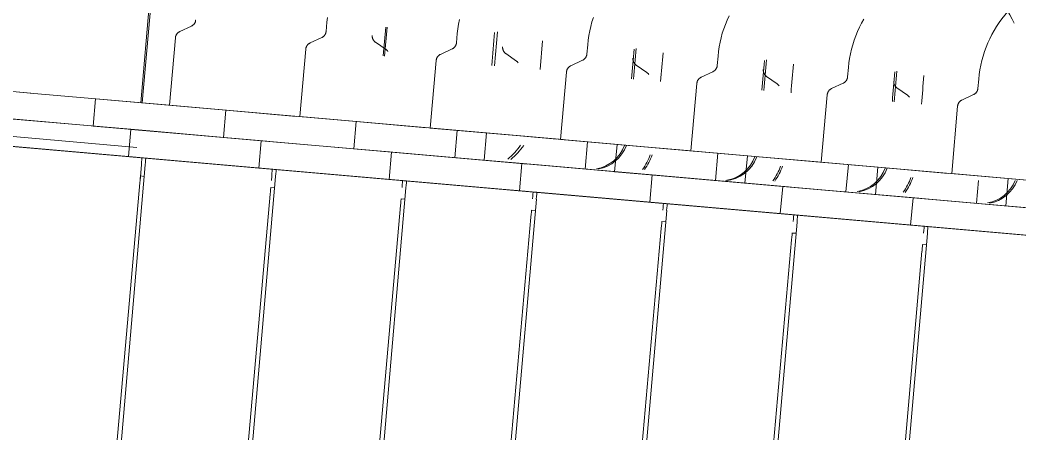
# Model space of a CAD drawing. Header units: millimetres. Extents: x 4237772 to 4686020, y -673 to 29459.
# Drawn here: x 4342202.4 to 4342311.8, y 16839.2 to 16884.5 of the extents above; entities that cross this region are included whole.
import ezdxf

# ---------------------------------------------------------------- set-up
doc = ezdxf.new("R2010")
doc.units = ezdxf.units.MM
doc.layers.add('Q-SPCQ', color=91, linetype='Continuous', lineweight=5)

# ---------------------------------------------------------------- blocks, each defined once
blk = doc.blocks.new('Static Line_Sayfa_Metal Deck_Pan Mount - Up to 15 _ pitch - Max 2 Users-1848787-SECTION - GRIDS C4-C5')
at = {"layer": 'Q-SPCQ'}
for p, q in [((4342216.6, 16886.99), (4342215.58, 16875.39)), ((4342216.75, 16886.98), (4342215.73, 16875.38)), ((4342235.96, 16884.23), (4342235.87, 16883.21)), ((4342221.13, 16883.78), (4342219.85, 16883.19)), ((4342242.13, 16880.52), (4342242.41, 16883.67)), ((4342242.28, 16880.5), (4342242.56, 16883.66)), ((4342254.32, 16879.45), (4342254.65, 16883.15)), ((4342219.37, 16882.51), (4342218.72, 16875.12)), ((4342235.4, 16882.53), (4342234.12, 16881.94)), ((4342242.43, 16881.21), (4342241.28, 16882.02)), ((4342250.23, 16882.99), (4342250.14, 16881.96)), ((4342259.58, 16882.17), (4342259.3, 16879.02)), ((4342233.64, 16881.26), (4342233, 16873.87)), ((4342249.67, 16881.29), (4342248.39, 16880.69)), ((4342264.51, 16881.74), (4342264.42, 16880.71)), ((4342247.92, 16880.01), (4342247.27, 16872.62)), ((4342256.7, 16879.96), (4342255.55, 16880.77)), ((4342263.94, 16880.04), (4342262.66, 16879.44)), ((4342278.78, 16880.49), (4342278.69, 16879.47)), ((4342262.19, 16878.76), (4342261.54, 16871.37)), ((4342270.98, 16878.71), (4342269.82, 16879.52)), ((4342278.22, 16878.79), (4342276.94, 16878.19)), ((4342293.05, 16879.24), (4342292.96, 16878.22)), ((4342285.25, 16877.46), (4342284.09, 16878.27)), ((4342307.32, 16877.99), (4342307.24, 16876.97)), ((4342229.34, 16868.17), (4342130.49, 16876.82)), ((4342203.54, 16876.45), (4342198.57, 16876.88)), ((4342203.87, 16876.42), (4342198.87, 16876.86)), ((4342276.46, 16877.51), (4342275.82, 16870.12)), ((4342292.49, 16877.54), (4342291.21, 16876.94)), ((4342299.52, 16876.22), (4342298.37, 16877.03)), ((4342243.61, 16866.92), (4342144.77, 16875.57)), ((4342215.16, 16870.5), (4342156.78, 16875.61)), ((4342203.87, 16876.42), (4342218.72, 16875.12)), ((4342210.63, 16875.83), (4342210.37, 16872.84)), ((4342210.63, 16875.83), (4342218.34, 16875.15)), ((4342210.63, 16875.83), (4342233.27, 16873.85)), ((4342290.73, 16876.27), (4342290.09, 16868.88)), ((4342306.76, 16876.29), (4342305.48, 16875.69)), ((4342218.72, 16875.12), (4342233.25, 16873.85)), ((4342224.9, 16874.58), (4342224.64, 16871.59)), ((4342224.9, 16874.58), (4342232.61, 16873.9)), ((4342224.9, 16874.58), (4342247.54, 16872.6)), ((4342305.01, 16875.02), (4342304.36, 16867.63)), ((4342257.88, 16865.67), (4342159.04, 16874.32)), ((4342215.13, 16872.42), (4342200.22, 16873.73)), ((4342215.33, 16872.41), (4342200.34, 16873.72)), ((4342233, 16873.87), (4342247.53, 16872.6)), ((4342239.18, 16873.33), (4342238.91, 16870.34)), ((4342239.18, 16873.33), (4342246.88, 16872.66)), ((4342239.18, 16873.33), (4342261.81, 16871.35)), ((4342272.15, 16864.42), (4342173.31, 16873.07)), ((4342214.69, 16872.46), (4342210.37, 16872.84)), ((4342214.65, 16872.46), (4342210.37, 16872.84)), ((4342214.49, 16872.48), (4342214.23, 16869.49)), ((4342229.4, 16871.17), (4342214.49, 16872.48)), ((4342214.49, 16872.48), (4342214.62, 16872.47)), ((4342229.6, 16871.16), (4342214.62, 16872.47)), ((4342229.6, 16871.16), (4342215.33, 16872.41)), ((4342247.27, 16872.62), (4342261.8, 16871.35)), ((4342249.97, 16869.37), (4342250.23, 16872.36)), ((4342286.43, 16863.17), (4342187.59, 16871.82)), ((4342228.96, 16871.21), (4342224.64, 16871.59)), ((4342228.92, 16871.22), (4342224.64, 16871.59)), ((4342228.77, 16871.23), (4342228.5, 16868.24)), ((4342243.62, 16869.93), (4342228.77, 16871.23)), ((4342228.77, 16871.23), (4342228.89, 16871.22)), ((4342243.87, 16869.91), (4342228.89, 16871.22)), ((4342243.62, 16869.93), (4342229.6, 16871.16)), ((4342253.45, 16872.08), (4342253.19, 16869.09)), ((4342253.45, 16872.08), (4342261.15, 16871.41)), ((4342253.45, 16872.08), (4342276.09, 16870.1)), ((4342261.54, 16871.37), (4342276.07, 16870.1)), ((4342264.24, 16868.13), (4342264.5, 16871.11)), ((4342199.96, 16870.74), (4342214.86, 16869.43)), ((4342200.08, 16870.73), (4342215.06, 16869.42)), ((4342300.7, 16861.92), (4342201.86, 16870.57)), ((4342242.82, 16870), (4342238.91, 16870.34)), ((4342242.78, 16870), (4342238.91, 16870.34)), ((4342243.04, 16869.98), (4342242.78, 16866.99)), ((4342257.94, 16868.68), (4342243.04, 16869.98)), ((4342243.04, 16869.98), (4342243.16, 16869.97)), ((4342258.14, 16868.66), (4342243.16, 16869.97)), ((4342267.72, 16870.83), (4342267.46, 16867.84)), ((4342267.72, 16870.83), (4342275.43, 16870.16)), ((4342267.72, 16870.83), (4342290.36, 16868.85)), ((4342275.82, 16870.12), (4342290.34, 16868.85)), ((4342214.23, 16869.49), (4342214.36, 16869.48)), ((4342214.23, 16869.49), (4342229.14, 16868.19)), ((4342214.36, 16869.48), (4342229.34, 16868.17)), ((4342215.06, 16869.42), (4342229.34, 16868.17)), ((4342216.13, 16869.32), (4342215.72, 16869.36)), ((4342313.22, 16860.83), (4342216.13, 16869.32)), ((4342258.14, 16868.66), (4342243.87, 16869.91)), ((4342257.51, 16868.71), (4342253.19, 16869.09)), ((4342257.46, 16868.72), (4342253.19, 16869.09)), ((4342278.51, 16866.88), (4342278.77, 16869.87)), ((4342281.99, 16869.58), (4342281.73, 16866.6)), ((4342281.99, 16869.58), (4342289.7, 16868.91)), ((4342281.99, 16869.58), (4342304.63, 16867.6)), ((4342290.09, 16868.88), (4342304.62, 16867.6)), ((4342211.87, 16820.26), (4342216.07, 16868.58)), ((4342215.65, 16868.61), (4342215.5, 16866.87)), ((4342228.5, 16868.24), (4342228.63, 16868.23)), ((4342228.5, 16868.24), (4342243.41, 16866.94)), ((4342228.63, 16868.23), (4342243.61, 16866.92)), ((4342229.34, 16868.17), (4342243.61, 16866.92)), ((4342230.4, 16868.07), (4342229.99, 16868.11)), ((4342328.68, 16859.48), (4342230.4, 16868.07)), ((4342257.31, 16868.73), (4342257.05, 16865.74)), ((4342272.22, 16867.43), (4342257.31, 16868.73)), ((4342257.31, 16868.73), (4342257.44, 16868.72)), ((4342272.42, 16867.41), (4342257.44, 16868.72)), ((4342272.42, 16867.41), (4342258.14, 16868.66)), ((4342271.78, 16867.47), (4342267.46, 16867.84)), ((4342271.74, 16867.47), (4342267.46, 16867.84)), ((4342292.79, 16865.63), (4342293.05, 16868.62)), ((4342296.27, 16868.34), (4342296.01, 16865.35)), ((4342296.27, 16868.34), (4342303.97, 16867.66)), ((4342296.27, 16868.34), (4342318.91, 16866.35)), ((4342215.55, 16867.37), (4342215.95, 16867.33)), ((4342226.15, 16819.01), (4342230.34, 16867.33)), ((4342229.92, 16867.36), (4342229.88, 16866.87)), ((4342242.78, 16866.99), (4342242.9, 16866.98)), ((4342242.78, 16866.99), (4342257.68, 16865.69)), ((4342242.9, 16866.98), (4342257.88, 16865.67)), ((4342243.62, 16866.92), (4342243.41, 16866.94)), ((4342243.61, 16866.92), (4342257.88, 16865.67)), ((4342244.68, 16866.83), (4342244.26, 16866.86)), ((4342343.52, 16858.18), (4342244.68, 16866.83)), ((4342271.58, 16867.48), (4342271.32, 16864.49)), ((4342286.49, 16866.18), (4342271.58, 16867.48)), ((4342271.58, 16867.48), (4342271.71, 16867.47)), ((4342286.69, 16866.16), (4342271.71, 16867.47)), ((4342286.69, 16866.16), (4342272.42, 16867.41)), ((4342304.36, 16867.63), (4342318.89, 16866.36)), ((4342307.06, 16864.38), (4342307.28, 16866.87)), ((4342310.54, 16867.09), (4342310.28, 16864.1)), ((4342310.54, 16867.09), (4342318.25, 16866.41)), ((4342310.54, 16867.09), (4342333.18, 16865.11)), ((4342211.22, 16818.31), (4342215.48, 16866.62)), ((4342229.82, 16866.12), (4342230.23, 16866.08)), ((4342240.42, 16817.76), (4342244.61, 16866.08)), ((4342257.05, 16865.74), (4342257.17, 16865.73)), ((4342257.05, 16865.74), (4342271.95, 16864.44)), ((4342257.17, 16865.73), (4342272.15, 16864.42)), ((4342257.88, 16865.67), (4342272.15, 16864.42)), ((4342258.95, 16865.58), (4342258.53, 16865.61)), ((4342357.79, 16856.93), (4342258.95, 16865.58)), ((4342286.05, 16866.22), (4342281.73, 16866.6)), ((4342286.01, 16866.22), (4342281.73, 16866.6)), ((4342285.86, 16866.23), (4342285.59, 16863.25)), ((4342300.76, 16864.93), (4342285.86, 16866.23)), ((4342285.86, 16866.23), (4342285.98, 16866.22)), ((4342300.96, 16864.91), (4342285.98, 16866.22)), ((4342300.96, 16864.91), (4342286.69, 16866.16)), ((4342225.49, 16817.06), (4342229.75, 16865.37)), ((4342244.09, 16864.87), (4342244.5, 16864.83)), ((4342254.69, 16816.51), (4342258.89, 16864.83)), ((4342271.32, 16864.49), (4342271.45, 16864.48)), ((4342271.32, 16864.49), (4342286.23, 16863.19)), ((4342271.45, 16864.48), (4342286.43, 16863.17)), ((4342300.32, 16864.97), (4342296.01, 16865.35)), ((4342300.28, 16864.97), (4342296.01, 16865.35)), ((4342300.13, 16864.99), (4342299.87, 16862)), ((4342315.03, 16863.68), (4342300.13, 16864.99)), ((4342300.13, 16864.99), (4342300.25, 16864.98)), ((4342315.23, 16863.66), (4342300.25, 16864.98)), ((4342313.22, 16863.84), (4342300.96, 16864.91)), ((4342239.77, 16815.81), (4342244.02, 16864.12)), ((4342258.36, 16863.62), (4342258.77, 16863.59)), ((4342268.96, 16815.26), (4342273.16, 16863.58)), ((4342272.15, 16864.42), (4342286.43, 16863.17)), ((4342273.22, 16864.33), (4342272.81, 16864.36)), ((4342367.35, 16856.09), (4342273.22, 16864.33)), ((4342311.84, 16863.96), (4342310.28, 16864.1)), ((4342311.83, 16863.96), (4342310.28, 16864.1)), ((4342254.04, 16814.56), (4342258.3, 16862.87)), ((4342272.64, 16862.37), (4342273.04, 16862.34)), ((4342283.24, 16814.01), (4342287.43, 16862.33)), ((4342285.59, 16863.25), (4342285.72, 16863.24)), ((4342285.59, 16863.25), (4342300.5, 16861.94)), ((4342285.72, 16863.24), (4342300.7, 16861.92)), ((4342286.43, 16863.17), (4342300.7, 16861.92)), ((4342287.49, 16863.08), (4342287.08, 16863.12)), ((4342367.35, 16856.09), (4342287.49, 16863.08)), ((4342268.31, 16813.31), (4342272.57, 16861.62)), ((4342299.87, 16862), (4342299.99, 16861.99)), ((4342299.87, 16862), (4342314.77, 16860.69)), ((4342299.99, 16861.99), (4342314.97, 16860.68)), ((4342300.7, 16861.92), (4342313.22, 16860.83)), ((4342301.77, 16861.83), (4342301.35, 16861.87)), ((4342367.35, 16856.09), (4342301.77, 16861.83)), ((4342282.58, 16812.06), (4342286.84, 16860.38)), ((4342286.91, 16861.12), (4342287.32, 16861.09)), ((4342297.51, 16812.77), (4342301.7, 16861.08)), ((4342296.86, 16810.82), (4342301.11, 16859.13)), ((4342301.18, 16859.87), (4342301.59, 16859.84))]:
    blk.add_line(p, q, dxfattribs=at)
at = {"layer": 'Q-SPCQ', "flags": 128}
for points in [[(4342235.96, 16884.23), (4342236.02, 16884.74)], [(4342250.23, 16882.99), (4342250.29, 16883.49), (4342250.36, 16884), (4342250.46, 16884.5)], [(4342264.51, 16881.74), (4342264.56, 16882.25), (4342264.64, 16882.75), (4342264.73, 16883.26), (4342264.85, 16883.75), (4342264.98, 16884.25), (4342265.14, 16884.74)], [(4342278.78, 16880.49), (4342278.83, 16881), (4342278.91, 16881.5), (4342279, 16882.01), (4342279.12, 16882.51), (4342279.25, 16883), (4342279.41, 16883.49), (4342279.58, 16883.97), (4342279.78, 16884.44), (4342279.99, 16884.91)], [(4342293.05, 16879.24), (4342293.11, 16879.75), (4342293.18, 16880.25), (4342293.28, 16880.76), (4342293.39, 16881.26), (4342293.53, 16881.75), (4342293.68, 16882.24), (4342293.86, 16882.72), (4342294.05, 16883.19), (4342294.26, 16883.66), (4342294.49, 16884.12), (4342294.74, 16884.56)], [(4342303.8, 16890.76), (4342304.28, 16890.59), (4342304.75, 16890.39), (4342305.22, 16890.18), (4342305.67, 16889.94), (4342306.12, 16889.69), (4342306.55, 16889.43), (4342306.98, 16889.14), (4342307.39, 16888.84), (4342307.79, 16888.52), (4342308.18, 16888.19), (4342308.55, 16887.84), (4342308.91, 16887.47), (4342309.26, 16887.09), (4342309.59, 16886.7), (4342309.9, 16886.3), (4342310.2, 16885.88), (4342310.48, 16885.45), (4342310.74, 16885.01), (4342310.99, 16884.56), (4342311.21, 16884.11)], [(4342307.32, 16877.99), (4342307.38, 16878.5), (4342307.45, 16879.01), (4342307.55, 16879.51), (4342307.67, 16880.01), (4342307.8, 16880.5), (4342307.96, 16880.99), (4342308.13, 16881.47), (4342308.32, 16881.94), (4342308.53, 16882.41), (4342308.77, 16882.87), (4342309.01, 16883.31), (4342309.28, 16883.75), (4342309.56, 16884.18), (4342309.86, 16884.59), (4342310.18, 16884.99), (4342310.51, 16885.38), (4342310.86, 16885.76), (4342311.22, 16886.12), (4342311.6, 16886.47), (4342311.99, 16886.8)], [(4342221.13, 16883.78), (4342221.15, 16883.8), (4342221.18, 16883.81), (4342221.21, 16883.83), (4342221.24, 16883.85), (4342221.27, 16883.87), (4342221.29, 16883.89), (4342221.32, 16883.91), (4342221.34, 16883.93), (4342221.37, 16883.95), (4342221.39, 16883.98), (4342221.41, 16884), (4342221.43, 16884.03), (4342221.45, 16884.06), (4342221.47, 16884.08), (4342221.49, 16884.11), (4342221.5, 16884.14), (4342221.52, 16884.17), (4342221.53, 16884.2), (4342221.54, 16884.23), (4342221.56, 16884.26), (4342221.57, 16884.29), (4342221.58, 16884.32), (4342221.58, 16884.36), (4342221.59, 16884.39), (4342221.59, 16884.42), (4342221.6, 16884.45)], [(4342219.37, 16882.51), (4342219.37, 16882.54), (4342219.38, 16882.57), (4342219.39, 16882.61), (4342219.39, 16882.64), (4342219.4, 16882.67), (4342219.41, 16882.7), (4342219.42, 16882.73), (4342219.44, 16882.76), (4342219.45, 16882.79), (4342219.46, 16882.82), (4342219.48, 16882.85), (4342219.5, 16882.88), (4342219.52, 16882.91), (4342219.53, 16882.94), (4342219.56, 16882.96), (4342219.58, 16882.99), (4342219.6, 16883.01), (4342219.62, 16883.03), (4342219.65, 16883.06), (4342219.67, 16883.08), (4342219.7, 16883.1), (4342219.73, 16883.12), (4342219.75, 16883.14), (4342219.78, 16883.15), (4342219.81, 16883.17), (4342219.84, 16883.18)], [(4342235.4, 16882.53), (4342235.43, 16882.55), (4342235.46, 16882.57), (4342235.48, 16882.58), (4342235.51, 16882.6), (4342235.54, 16882.62), (4342235.57, 16882.64), (4342235.59, 16882.66), (4342235.62, 16882.68), (4342235.64, 16882.71), (4342235.66, 16882.73), (4342235.68, 16882.75), (4342235.7, 16882.78), (4342235.72, 16882.81), (4342235.74, 16882.83), (4342235.76, 16882.86), (4342235.78, 16882.89), (4342235.79, 16882.92), (4342235.8, 16882.95), (4342235.82, 16882.98), (4342235.83, 16883.01), (4342235.84, 16883.04), (4342235.85, 16883.08), (4342235.86, 16883.11), (4342235.86, 16883.14), (4342235.87, 16883.17), (4342235.87, 16883.21)], [(4342240.93, 16882.77), (4342240.92, 16882.74), (4342240.92, 16882.7), (4342240.92, 16882.67), (4342240.93, 16882.64), (4342240.93, 16882.6), (4342240.93, 16882.57), (4342240.94, 16882.54), (4342240.95, 16882.51), (4342240.95, 16882.47), (4342240.96, 16882.44), (4342240.97, 16882.41), (4342240.99, 16882.38), (4342241, 16882.35), (4342241.01, 16882.32), (4342241.03, 16882.29), (4342241.05, 16882.26), (4342241.06, 16882.24), (4342241.08, 16882.21), (4342241.1, 16882.18), (4342241.12, 16882.16), (4342241.15, 16882.13), (4342241.17, 16882.11), (4342241.19, 16882.09), (4342241.22, 16882.06), (4342241.24, 16882.04), (4342241.27, 16882.02)], [(4342233.64, 16881.26), (4342233.65, 16881.29), (4342233.65, 16881.33), (4342233.66, 16881.36), (4342233.67, 16881.39), (4342233.67, 16881.42), (4342233.68, 16881.45), (4342233.7, 16881.49), (4342233.71, 16881.52), (4342233.72, 16881.55), (4342233.74, 16881.58), (4342233.75, 16881.6), (4342233.77, 16881.63), (4342233.79, 16881.66), (4342233.81, 16881.69), (4342233.83, 16881.71), (4342233.85, 16881.74), (4342233.87, 16881.76), (4342233.9, 16881.79), (4342233.92, 16881.81), (4342233.95, 16881.83), (4342233.97, 16881.85), (4342234, 16881.87), (4342234.03, 16881.89), (4342234.05, 16881.9), (4342234.08, 16881.92), (4342234.11, 16881.94)], [(4342242.43, 16881.21), (4342242.46, 16881.19), (4342242.48, 16881.17), (4342242.51, 16881.15), (4342242.53, 16881.13), (4342242.56, 16881.1), (4342242.58, 16881.08), (4342242.6, 16881.05), (4342242.62, 16881.03), (4342242.64, 16881)], [(4342249.67, 16881.29), (4342249.7, 16881.3), (4342249.73, 16881.32), (4342249.76, 16881.33), (4342249.79, 16881.35), (4342249.81, 16881.37), (4342249.84, 16881.39), (4342249.86, 16881.41), (4342249.89, 16881.43), (4342249.91, 16881.46), (4342249.93, 16881.48), (4342249.96, 16881.51), (4342249.98, 16881.53), (4342250, 16881.56), (4342250.01, 16881.59), (4342250.03, 16881.61), (4342250.05, 16881.64), (4342250.06, 16881.67), (4342250.08, 16881.7), (4342250.09, 16881.73), (4342250.1, 16881.76), (4342250.11, 16881.79), (4342250.12, 16881.83), (4342250.13, 16881.86), (4342250.13, 16881.89), (4342250.14, 16881.92), (4342250.14, 16881.96)], [(4342255.2, 16881.52), (4342255.2, 16881.49), (4342255.2, 16881.45), (4342255.2, 16881.42), (4342255.2, 16881.39), (4342255.2, 16881.36), (4342255.21, 16881.32), (4342255.21, 16881.29), (4342255.22, 16881.26), (4342255.23, 16881.23), (4342255.24, 16881.19), (4342255.25, 16881.16), (4342255.26, 16881.13), (4342255.27, 16881.1), (4342255.29, 16881.07), (4342255.3, 16881.04), (4342255.32, 16881.01), (4342255.34, 16880.99), (4342255.36, 16880.96), (4342255.38, 16880.93), (4342255.4, 16880.91), (4342255.42, 16880.88), (4342255.44, 16880.86), (4342255.47, 16880.84), (4342255.49, 16880.82), (4342255.52, 16880.8), (4342255.54, 16880.78)], [(4342247.92, 16880.01), (4342247.92, 16880.04), (4342247.92, 16880.08), (4342247.93, 16880.11), (4342247.94, 16880.14), (4342247.95, 16880.17), (4342247.96, 16880.21), (4342247.97, 16880.24), (4342247.98, 16880.27), (4342247.99, 16880.3), (4342248.01, 16880.33), (4342248.03, 16880.36), (4342248.04, 16880.38), (4342248.06, 16880.41), (4342248.08, 16880.44), (4342248.1, 16880.46), (4342248.12, 16880.49), (4342248.14, 16880.51), (4342248.17, 16880.54), (4342248.19, 16880.56), (4342248.22, 16880.58), (4342248.24, 16880.6), (4342248.27, 16880.62), (4342248.3, 16880.64), (4342248.33, 16880.66), (4342248.36, 16880.67), (4342248.39, 16880.69)], [(4342256.7, 16879.96), (4342256.73, 16879.94), (4342256.76, 16879.92), (4342256.78, 16879.9), (4342256.81, 16879.88), (4342256.83, 16879.85), (4342256.85, 16879.83), (4342256.87, 16879.8), (4342256.89, 16879.78), (4342256.91, 16879.75)], [(4342263.94, 16880.04), (4342263.97, 16880.05), (4342264, 16880.07), (4342264.03, 16880.08), (4342264.06, 16880.1), (4342264.09, 16880.12), (4342264.11, 16880.14), (4342264.14, 16880.16), (4342264.16, 16880.19), (4342264.18, 16880.21), (4342264.21, 16880.23), (4342264.23, 16880.26), (4342264.25, 16880.28), (4342264.27, 16880.31), (4342264.29, 16880.34), (4342264.3, 16880.37), (4342264.32, 16880.39), (4342264.34, 16880.42), (4342264.35, 16880.45), (4342264.36, 16880.48), (4342264.37, 16880.51), (4342264.38, 16880.55), (4342264.39, 16880.58), (4342264.4, 16880.61), (4342264.41, 16880.64), (4342264.41, 16880.68), (4342264.42, 16880.71)], [(4342269.47, 16880.27), (4342269.47, 16880.24), (4342269.47, 16880.21), (4342269.47, 16880.17), (4342269.47, 16880.14), (4342269.47, 16880.11), (4342269.48, 16880.07), (4342269.48, 16880.04), (4342269.49, 16880.01), (4342269.5, 16879.98), (4342269.51, 16879.95), (4342269.52, 16879.91), (4342269.53, 16879.88), (4342269.54, 16879.85), (4342269.56, 16879.82), (4342269.57, 16879.79), (4342269.59, 16879.77), (4342269.61, 16879.74), (4342269.63, 16879.71), (4342269.65, 16879.69), (4342269.67, 16879.66), (4342269.69, 16879.64), (4342269.71, 16879.61), (4342269.74, 16879.59), (4342269.76, 16879.57), (4342269.79, 16879.55), (4342269.82, 16879.53)], [(4342262.19, 16878.76), (4342262.19, 16878.8), (4342262.2, 16878.83), (4342262.2, 16878.86), (4342262.21, 16878.89), (4342262.22, 16878.93), (4342262.23, 16878.96), (4342262.24, 16878.99), (4342262.25, 16879.02), (4342262.27, 16879.05), (4342262.28, 16879.08), (4342262.3, 16879.11), (4342262.32, 16879.14), (4342262.33, 16879.16), (4342262.35, 16879.19), (4342262.37, 16879.22), (4342262.4, 16879.24), (4342262.42, 16879.27), (4342262.44, 16879.29), (4342262.47, 16879.31), (4342262.49, 16879.33), (4342262.52, 16879.35), (4342262.54, 16879.37), (4342262.57, 16879.39), (4342262.6, 16879.41), (4342262.63, 16879.42), (4342262.66, 16879.44)], [(4342270.98, 16878.71), (4342271, 16878.69), (4342271.03, 16878.67), (4342271.05, 16878.65), (4342271.08, 16878.63), (4342271.1, 16878.61), (4342271.12, 16878.58), (4342271.15, 16878.56), (4342271.17, 16878.53), (4342271.19, 16878.5)], [(4342278.22, 16878.79), (4342278.25, 16878.8), (4342278.27, 16878.82), (4342278.3, 16878.84), (4342278.33, 16878.85), (4342278.36, 16878.87), (4342278.38, 16878.89), (4342278.41, 16878.91), (4342278.43, 16878.94), (4342278.46, 16878.96), (4342278.48, 16878.98), (4342278.5, 16879.01), (4342278.52, 16879.03), (4342278.54, 16879.06), (4342278.56, 16879.09), (4342278.58, 16879.12), (4342278.59, 16879.15), (4342278.61, 16879.17), (4342278.62, 16879.2), (4342278.64, 16879.24), (4342278.65, 16879.27), (4342278.66, 16879.3), (4342278.67, 16879.33), (4342278.67, 16879.36), (4342278.68, 16879.39), (4342278.69, 16879.43), (4342278.69, 16879.46)], [(4342283.74, 16879.02), (4342283.74, 16878.99), (4342283.74, 16878.96), (4342283.74, 16878.92), (4342283.74, 16878.89), (4342283.75, 16878.86), (4342283.75, 16878.83), (4342283.76, 16878.79), (4342283.76, 16878.76), (4342283.77, 16878.73), (4342283.78, 16878.7), (4342283.79, 16878.67), (4342283.8, 16878.63), (4342283.82, 16878.6), (4342283.83, 16878.58), (4342283.85, 16878.55), (4342283.86, 16878.52), (4342283.88, 16878.49), (4342283.9, 16878.46), (4342283.92, 16878.44), (4342283.94, 16878.41), (4342283.96, 16878.39), (4342283.99, 16878.36), (4342284.01, 16878.34), (4342284.04, 16878.32), (4342284.06, 16878.3), (4342284.09, 16878.28)], [(4342276.46, 16877.51), (4342276.47, 16877.55), (4342276.47, 16877.58), (4342276.48, 16877.61), (4342276.48, 16877.64), (4342276.49, 16877.68), (4342276.5, 16877.71), (4342276.51, 16877.74), (4342276.53, 16877.77), (4342276.54, 16877.8), (4342276.55, 16877.83), (4342276.57, 16877.86), (4342276.59, 16877.89), (4342276.61, 16877.91), (4342276.63, 16877.94), (4342276.65, 16877.97), (4342276.67, 16877.99), (4342276.69, 16878.02), (4342276.71, 16878.04), (4342276.74, 16878.06), (4342276.76, 16878.08), (4342276.79, 16878.1), (4342276.82, 16878.12), (4342276.84, 16878.14), (4342276.87, 16878.16), (4342276.9, 16878.17), (4342276.93, 16878.19)], [(4342292.49, 16877.54), (4342292.52, 16877.55), (4342292.55, 16877.57), (4342292.58, 16877.59), (4342292.6, 16877.61), (4342292.63, 16877.62), (4342292.66, 16877.64), (4342292.68, 16877.67), (4342292.71, 16877.69), (4342292.73, 16877.71), (4342292.75, 16877.74), (4342292.77, 16877.76), (4342292.79, 16877.79), (4342292.81, 16877.81), (4342292.83, 16877.84), (4342292.85, 16877.87), (4342292.87, 16877.9), (4342292.88, 16877.93), (4342292.9, 16877.96), (4342292.91, 16877.99), (4342292.92, 16878.02), (4342292.93, 16878.05), (4342292.94, 16878.08), (4342292.95, 16878.11), (4342292.95, 16878.15), (4342292.96, 16878.18), (4342292.96, 16878.21)], [(4342298.02, 16877.77), (4342298.01, 16877.74), (4342298.01, 16877.71), (4342298.01, 16877.68), (4342298.02, 16877.64), (4342298.02, 16877.61), (4342298.02, 16877.58), (4342298.03, 16877.54), (4342298.04, 16877.51), (4342298.04, 16877.48), (4342298.05, 16877.45), (4342298.06, 16877.42), (4342298.08, 16877.39), (4342298.09, 16877.36), (4342298.1, 16877.33), (4342298.12, 16877.3), (4342298.14, 16877.27), (4342298.15, 16877.24), (4342298.17, 16877.21), (4342298.19, 16877.19), (4342298.21, 16877.16), (4342298.24, 16877.14), (4342298.26, 16877.11), (4342298.28, 16877.09), (4342298.31, 16877.07), (4342298.33, 16877.05), (4342298.36, 16877.03)], [(4342285.25, 16877.46), (4342285.28, 16877.45), (4342285.3, 16877.42), (4342285.33, 16877.4), (4342285.35, 16877.38), (4342285.38, 16877.36), (4342285.4, 16877.33), (4342285.42, 16877.31), (4342285.44, 16877.28), (4342285.46, 16877.25)], [(4342290.73, 16876.27), (4342290.74, 16876.3), (4342290.74, 16876.33), (4342290.75, 16876.36), (4342290.76, 16876.4), (4342290.77, 16876.43), (4342290.78, 16876.46), (4342290.79, 16876.49), (4342290.8, 16876.52), (4342290.81, 16876.55), (4342290.83, 16876.58), (4342290.84, 16876.61), (4342290.86, 16876.64), (4342290.88, 16876.67), (4342290.9, 16876.69), (4342290.92, 16876.72), (4342290.94, 16876.74), (4342290.96, 16876.77), (4342290.99, 16876.79), (4342291.01, 16876.81), (4342291.04, 16876.83), (4342291.06, 16876.86), (4342291.09, 16876.87), (4342291.12, 16876.89), (4342291.14, 16876.91), (4342291.17, 16876.93), (4342291.2, 16876.94)], [(4342306.76, 16876.29), (4342306.79, 16876.31), (4342306.82, 16876.32), (4342306.85, 16876.34), (4342306.88, 16876.36), (4342306.9, 16876.38), (4342306.93, 16876.4), (4342306.95, 16876.42), (4342306.98, 16876.44), (4342307, 16876.46), (4342307.03, 16876.49), (4342307.05, 16876.51), (4342307.07, 16876.54), (4342307.09, 16876.56), (4342307.11, 16876.59), (4342307.12, 16876.62), (4342307.14, 16876.65), (4342307.15, 16876.68), (4342307.17, 16876.71), (4342307.18, 16876.74), (4342307.19, 16876.77), (4342307.2, 16876.8), (4342307.21, 16876.83), (4342307.22, 16876.86), (4342307.23, 16876.9), (4342307.23, 16876.93), (4342307.23, 16876.96)], [(4342299.52, 16876.22), (4342299.55, 16876.2), (4342299.58, 16876.18), (4342299.6, 16876.15), (4342299.62, 16876.13), (4342299.65, 16876.11), (4342299.67, 16876.08), (4342299.69, 16876.06), (4342299.71, 16876.03), (4342299.73, 16876.01)], [(4342305.01, 16875.02), (4342305.01, 16875.05), (4342305.02, 16875.08), (4342305.02, 16875.12), (4342305.03, 16875.15), (4342305.04, 16875.18), (4342305.05, 16875.21), (4342305.06, 16875.24), (4342305.07, 16875.27), (4342305.09, 16875.3), (4342305.1, 16875.33), (4342305.12, 16875.36), (4342305.13, 16875.39), (4342305.15, 16875.42), (4342305.17, 16875.44), (4342305.19, 16875.47), (4342305.21, 16875.49), (4342305.24, 16875.52), (4342305.26, 16875.54), (4342305.28, 16875.56), (4342305.31, 16875.59), (4342305.33, 16875.61), (4342305.36, 16875.63), (4342305.39, 16875.64), (4342305.42, 16875.66), (4342305.45, 16875.68), (4342305.48, 16875.69)]]:
    blk.add_lwpolyline(points, dxfattribs=at)
at = {"layer": 'Q-SPCQ'}
for centre, major_axis, ratio, start_param, end_param in [((4342254.02, 16879.22), (1.53, 17.43), 0.002511, 1.347394, 1.556242), ((4342271.49, 16904.63), (6.1, 69.73), 0.002511, 4.320797, 4.370837), ((4342272, 16904.59), (6.1, 69.73), 0.002511, 1.910942, 1.962388), ((4342274.99, 16904.33), (6.1, 69.73), 0.002511, 1.914257, 1.962388), ((4342285.76, 16903.38), (6.1, 69.73), 0.002511, 4.320797, 4.370837), ((4342286.28, 16903.34), (6.1, 69.73), 0.002511, 1.910942, 1.962388), ((4342289.26, 16903.08), (6.1, 69.73), 0.002511, 1.914257, 1.962388), ((4342300.03, 16902.14), (6.1, 69.73), 0.002511, 4.320797, 4.370837), ((4342300.55, 16902.09), (6.1, 69.73), 0.002511, 1.910942, 1.962388), ((4342303.54, 16901.83), (6.1, 69.73), 0.002511, 1.914257, 1.962388), ((4342250.62, 16875.34), (0.7, 7.97), 0.999997, 3.927011, 4.18881), ((4342250.95, 16875.31), (0.7, 7.97), 0.999997, 3.927001, 4.1888), ((4342264.79, 16872.09), (0.35, 3.98), 0.999997, 3.403384, 4.450582), ((4342264.99, 16872.08), (0.35, 3.98), 0.999997, 3.40337, 4.450567), ((4342215.63, 16868.36), (0.087, 0.996), 0.002511, 0, 1.318637), ((4342216.04, 16868.33), (0.087, 0.996), 0.002511, 4.964548, 6.283185), ((4342264.79, 16872.09), (0.61, 6.97), 0.999997, 4.188778, 4.450578), ((4342264.99, 16872.08), (0.61, 6.97), 0.999997, 4.188795, 4.450594), ((4342279.26, 16870.83), (0.35, 3.98), 0.999997, 3.31374, 4.450604), ((4342279.06, 16870.84), (0.35, 3.98), 0.999997, 3.403406, 4.450604), ((4342229.9, 16867.11), (0.087, 0.996), 0.002511, 0, 1.318637), ((4342230.32, 16867.08), (0.087, 0.996), 0.002511, 4.964548, 6.283185), ((4342279.06, 16870.84), (0.61, 6.97), 0.999997, 4.188799, 4.450598), ((4342279.26, 16870.83), (0.61, 6.97), 0.999997, 4.188804, 4.450603), ((4342293.33, 16869.6), (0.35, 3.98), 0.999997, 3.403384, 4.450582), ((4342293.53, 16869.58), (0.35, 3.98), 0.999997, 3.40337, 4.450567), ((4342215.46, 16866.37), (0.087, 0.996), 0.002511, 0, 1.318637), ((4342244.17, 16865.87), (0.087, 0.996), 0.002511, 0, 1.318637), ((4342244.59, 16865.83), (0.087, 0.996), 0.002511, 4.964548, 6.283186), ((4342293.33, 16869.6), (0.61, 6.97), 0.999997, 4.188778, 4.450578), ((4342293.53, 16869.58), (0.61, 6.97), 0.999997, 4.188795, 4.450594), ((4342307.6, 16868.35), (0.35, 3.98), 0.999997, 3.403406, 4.420399), ((4342307.8, 16868.33), (0.35, 3.98), 0.999997, 3.403377, 4.425319), ((4342229.73, 16865.12), (0.087, 0.996), 0.002511, 0, 1.318637), ((4342258.45, 16864.62), (0.087, 0.996), 0.002511, 0, 1.318637), ((4342258.86, 16864.58), (0.087, 0.996), 0.002511, 4.964548, 6.283185), ((4342244, 16863.87), (0.087, 0.996), 0.002511, 6.283185, 7.601822), ((4342258.28, 16862.62), (0.087, 0.996), 0.002511, 0, 1.318637), ((4342272.72, 16863.37), (0.087, 0.996), 0.002511, 0, 1.318637), ((4342273.13, 16863.33), (0.087, 0.996), 0.002511, 4.964548, 6.283185), ((4342272.55, 16861.38), (0.087, 0.996), 0.002511, 6.283185, 7.601822), ((4342286.99, 16862.12), (0.087, 0.996), 0.002511, 0, 1.318637), ((4342287.41, 16862.08), (0.087, 0.996), 0.002511, 4.964548, 6.283185), ((4342301.27, 16860.87), (0.087, 0.996), 0.002511, 0, 1.318637), ((4342301.68, 16860.83), (0.087, 0.996), 0.002511, 4.964548, 6.283186), ((4342286.82, 16860.13), (0.087, 0.996), 0.002511, 6.283185, 7.601822), ((4342301.1, 16858.88), (0.087, 0.996), 0.002511, 6.283185, 7.601822)]:
    blk.add_ellipse(centre, major_axis=major_axis, ratio=ratio, start_param=start_param, end_param=end_param, dxfattribs=at)

msp = doc.modelspace()

# ---------------------------------------------------------------- block references
at = {"layer": 'Q-SPCQ'}
msp.add_blockref('Static Line_Sayfa_Metal Deck_Pan Mount - Up to 15 _ pitch - Max 2 Users-1848787-SECTION - GRIDS C4-C5', (0, 0), dxfattribs=at)

doc.saveas('drawing.dxf')
